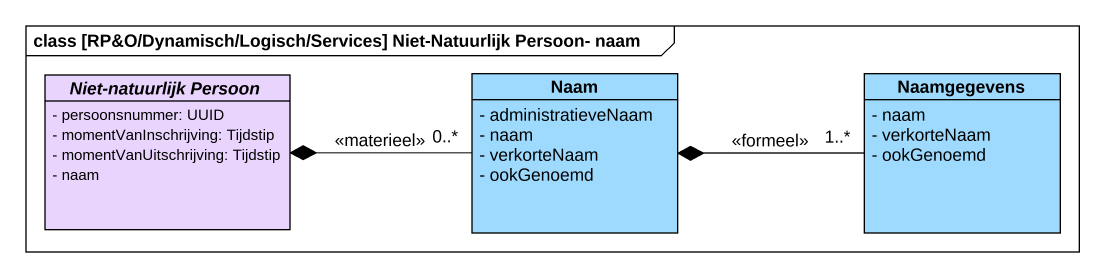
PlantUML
@startuml
mainframe class [RP&O/Dynamisch/Logisch/Services] Niet-Natuurlijk Persoon- naam
hide circle
hide empty members
skinparam classAttributeIconSize 0
abstract class "Niet-natuurlijk Persoon" as Niet_natuurlijk_Persoon #E9D4FE {
  - persoonsnummer: UUID
  - momentVanInschrijving: Tijdstip
  - momentVanUitschrijving: Tijdstip
  - naam
}
class Naam #9EDAFD {
  - administratieveNaam
  - naam
  - verkorteNaam
  - ookGenoemd
}
class Naamgegevens #9EDAFD {
  - naam
  - verkorteNaam
  - ookGenoemd
}
Naam "0..*" -left-* Niet_natuurlijk_Persoon : <<materieel>>
Naamgegevens "1..*" -left-* Naam : <<formeel>>
@enduml
